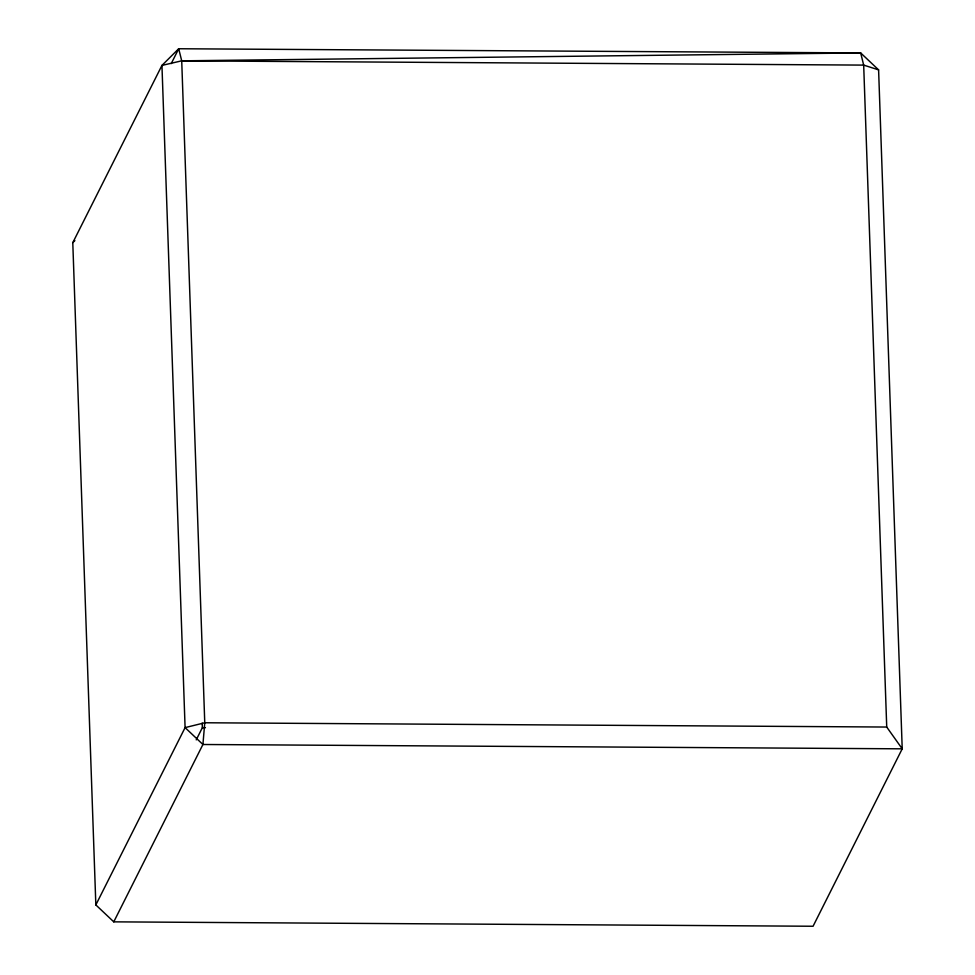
<?xml version="1.0" encoding="UTF-8"?>
<svg xmlns="http://www.w3.org/2000/svg" width="975" height="975" viewBox="0 0 975 975"><rect width="100%" height="100%" fill="white"/><g stroke="black" fill="none" stroke-linecap="round" stroke-linejoin="round"><path stroke-width="1.46" d="M72.784 242.69L161.947 65.41L178.705 48.75L860.681 52.93L878.597 69.871L902.216 748.824L813.065 926.25L113.77 921.85L95.843 904.91L72.784 242.69L74.88 240.593M171.222 63.631L178.705 48.75L181.716 60.828L204.762 722.767L202.922 744.498L113.77 921.85M95.843 904.91L185.092 727.618L161.947 65.41L181.716 60.828L860.681 52.93L863.679 65.106L886.726 727.045L902.216 748.824L202.922 744.498L185.092 727.618L204.762 722.767L886.726 727.045M196.231 739.867L202.361 727.691L202.203 723.121M181.716 60.828L863.679 65.106L878.597 69.871M202.361 727.691L205.408 727.703"/></g></svg>
